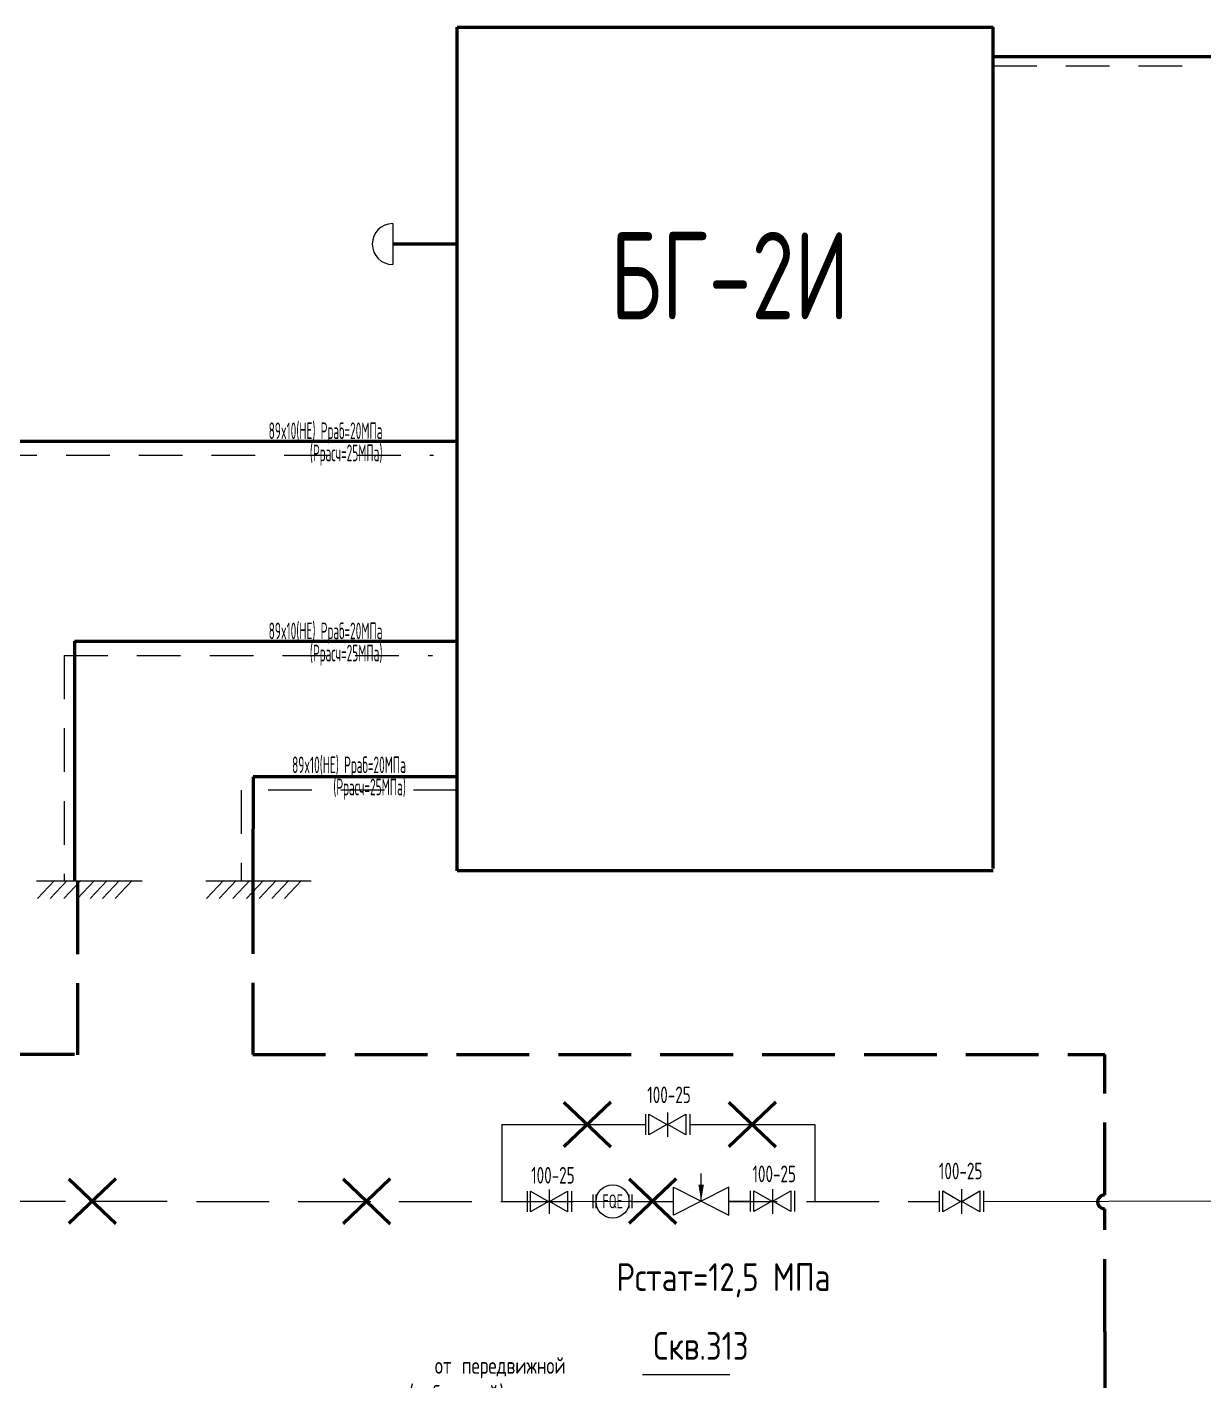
# Model space of a CAD drawing. Header units: millimetres. Extents: x -120 to 14947, y -15715 to 12770.
# Drawn here: x 1241.3 to 1453.4, y -844.9 to -600.9 of the extents above; entities that cross this region are included whole.
import ezdxf
from ezdxf.enums import TextEntityAlignment as Align

# ---------------------------------------------------------------- set-up
doc = ezdxf.new("R2010")
doc.units = ezdxf.units.MM
for name, pattern in [('CONTI', [0]), ('DGN Style 2', [13.114504, 7.868702, -5.245802]), ('DGN Style 3', [18.360306, 13.114504, -5.245802])]:
    doc.linetypes.add(name, pattern=pattern)
for name, color, linetype, lineweight in [('04ТГ_Текст', 7, 'CONTI', 18), ('Tehnolog', 7, 'Continuous', 0), ('TO_water', 92, 'Continuous', 30), ('Слой 1', 1, 'Continuous', 0), ('Слой 10', 7, 'Continuous', 0), ('ТХ_С_ДРЕНАЖ_035', 24, 'Continuous', 30)]:
    doc.layers.add(name, color=color, linetype=linetype, lineweight=lineweight)
doc.layers.add('To_dim', color=7, linetype='Continuous')
doc.styles.add('GOST 2.304', font='CS_Gost2304.shx')
doc.styles.add('Style-txt', font='txt.shx')
doc.styles.add('НИПИ ОНГМ 7.0', font='', dxfattribs={"width": 0.8, "height": 7})
doc.styles.get('НИПИ ОНГМ 7.0').set_extended_font_data('ISOCPEUR')

# ---------------------------------------------------------------- blocks, each defined once
blk = doc.blocks.new('E1_8')
at = {"layer": 'Tehnolog', "lineweight": 0}
blk.add_3dface([(-4.7, -2.5), (-4.7, 2.5), (-0.37, 0)], dxfattribs=at)
blk = doc.blocks.new('E1_9')
at = {"layer": 'Tehnolog', "lineweight": 0}
blk.add_3dface([(-4.7, -2.5), (-4.7, 2.5), (-0.37, 0)], dxfattribs=at)
blk = doc.blocks.new('Z1_2')
at = {"layer": 'Tehnolog', "lineweight": 0}
blk.add_blockref('E1_9', (0.1, 0), dxfattribs=at)
at = {"layer": 'Tehnolog', "lineweight": 0, "rotation": 180}
blk.add_blockref('E1_8', (-0.4, 0), dxfattribs=at)
blk = doc.blocks.new('! Задв. (без подписи)')
at = {"layer": 'Tehnolog', "lineweight": 0, "extrusion": (0, 0, -1), "flags": 128}
blk.add_lwpolyline([(-4.4, 2.9), (-4.4, -3)], dxfattribs=at)
at = {"layer": 'Tehnolog', "lineweight": 0, "extrusion": (0, 0, -1)}
blk.add_blockref('Z1_2', (-4.3, 0), dxfattribs=at)
blk = doc.blocks.new('*U104')
at = {"layer": 'Tehnolog', "color": 7, "linetype": 'Continuous', "lineweight": 0}
for p, q in [((-3.99, 1.91, 0), (-3.99, -1.84, 0)), ((4, 1.91, 0), (4, -1.84, 0))]:
    blk.add_line(p, q, dxfattribs=at)
at = {"layer": 'Tehnolog', "lineweight": 0, "xscale": 0.75, "yscale": 0.75, "zscale": 0.75}
blk.add_blockref('! Задв. (без подписи)', (-3.3, 0.04, 0), dxfattribs=at)
blk = doc.blocks.new('*U133')
at = {"color": 0, "linetype": 'ByBlock', "lineweight": -2}
blk.add_wipeout([(3, 3), (-3, 3), (-3, -3), (3, -3)], dxfattribs=at)
blk.add_circle((0, 0), 3, dxfattribs=at)
at = {"color": 0, "linetype": 'ByBlock', "lineweight": -2, "style": 'GOST 2.304', "width": 0.8}
blk.add_text('FQE', height=2.5, dxfattribs=at).set_placement((0, 0), align=Align.MIDDLE_CENTER)
at = {"color": 0, "linetype": 'ByBlock', "lineweight": -2}
for points in [[(-3.5, 1.25), (-3, 1.25), (-3, -1.25), (-3.5, -1.25)], [(3.5, 1.25), (3, 1.25), (3, -1.25), (3.5, -1.25)]]:
    blk.add_wipeout(points, dxfattribs=at)
for points in [[(-3.5, -1.25), (-3.5, 1.25)], [(-3, -1.25), (-3, 1.25)], [(3, -1.25), (3, 1.25)], [(3.5, -1.25), (3.5, 1.25)]]:
    blk.add_lwpolyline(points, dxfattribs=at)
blk = doc.blocks.new('*U135')
at = {"color": 0, "linetype": 'ByBlock', "lineweight": -2}
blk.add_wipeout([(5, 2.5), (-5, 2.5), (-5, -2.5), (5, -2.5)], dxfattribs=at)
blk.add_lwpolyline([(0, 0), (0, 5)], dxfattribs=at)
blk.add_lwpolyline([(-5, 2.5), (5, -2.5), (5, 2.5), (-5, -2.5)], close=True, dxfattribs=at)
blk.add_solid([(0.5, 3), (0, 0), (-0.5, 3)], dxfattribs=at)

msp = doc.modelspace()

# ---------------------------------------------------------------- linework, layer by layer
at = {"layer": 'Tehnolog', "lineweight": 50}
for p, q in [((1318.81, -600.9, 1.52), (1415.39, -600.9, 1.52)), ((1318.81, -752.96, 1.52), (1318.81, -600.9, 1.52)), ((1415.39, -752.53, 1.52), (1415.39, -600.9, 1.52)), ((1415.39, -752.96, 1.52), (1318.81, -752.96, 1.52))]:
    msp.add_line(p, q, dxfattribs=at)
at = {"layer": 'Tehnolog', "color": 7, "linetype": 'Continuous', "lineweight": 9}
msp.add_line((1307.19, -636.33, 1.52), (1307.19, -643.71, 1.52), dxfattribs=at)
at = {"layer": 'Tehnolog', "lineweight": 9}
msp.add_line((1367.92, -843.84, 2.98), (1352.23, -843.84, 2.98), dxfattribs=at)
at = {"layer": 'Tehnolog', "color": 7, "linetype": 'Continuous', "lineweight": 9}
msp.add_arc((1307.19, -640.02, 1.52), 3.69, 90, 270, dxfattribs=at)
at = {"layer": 'To_dim', "lineweight": 13}
msp.add_line((1318.81, -640.02, 1.52), (1318.81, -640.02, 1.52), dxfattribs=at)
at = {"layer": 'To_dim', "color": 0, "lineweight": 13}
for p, q in [((1242.99, -754.8, 1.52), (1262.01, -754.8, 1.52)), ((1246.22, -754.73, 1.52), (1243.16, -757.98, 0.12)), ((1248.49, -754.73, 1.52), (1245.43, -757.98, 0.12)), ((1250.96, -754.73, 1.52), (1247.9, -757.98, 0.12)), ((1253.43, -754.73, 1.52), (1250.37, -757.98, 0.12)), ((1255.7, -754.73, 1.52), (1252.64, -757.98, 0.12)), ((1257.97, -754.73, 1.52), (1254.91, -757.98, 0.12)), ((1260.24, -754.73, 1.52), (1257.18, -757.98, 0.12)), ((1273.48, -754.8, 1.52), (1292.49, -754.8, 1.52)), ((1276.71, -754.73, 1.52), (1273.65, -757.98, 0.12)), ((1278.98, -754.73, 1.52), (1275.92, -757.98, 0.12)), ((1281.44, -754.73, 1.52), (1278.38, -757.98, 0.12)), ((1283.91, -754.73, 1.52), (1280.85, -757.98, 0.12)), ((1286.18, -754.73, 1.52), (1283.12, -757.98, 0.12)), ((1288.45, -754.73, 1.52), (1285.39, -757.98, 0.12)), ((1290.72, -754.73, 1.52), (1287.66, -757.98, 0.12))]:
    msp.add_line(p, q, dxfattribs=at)
at = {"layer": 'To_dim', "color": 30, "lineweight": 50}
for p, q in [((1338.03, -794.67, 1.35), (1346.5, -802.73, 1.35)), ((1346.5, -794.67, 1.35), (1338.03, -802.73, 1.35)), ((1367.76, -794.67, 1.35), (1376.23, -802.73, 1.35)), ((1376.23, -794.67, 1.35), (1367.76, -802.73, 1.35)), ((1248.83, -808.46, 1.96), (1257.31, -816.52, 1.96)), ((1257.31, -808.46, 1.96), (1248.83, -816.52, 1.96)), ((1298.24, -808.51, 0.52), (1306.71, -816.57, 0.52)), ((1306.71, -808.51, 0.52), (1298.24, -816.57, 0.52))]:
    msp.add_line(p, q, dxfattribs=at)
at = {"layer": 'TO_water', "lineweight": 50, "ltscale": 100}
for p, q in [((1415.39, -606.19, 1.52), (1662.85, -606.19, -1.17)), ((1318.81, -640.02, 1.52), (1307.19, -640.02, 1.52)), ((1210.89, -675.56, -0.26), (1318.81, -675.56, 1.52)), ((1249.86, -711.58, 0.85), (1318.81, -711.58, 1.52)), ((1249.86, -711.58, 0.85), (1249.86, -754.8, 1.52)), ((1282.03, -736.05, 2.82), (1281.97, -754.8, 1.52)), ((1318.81, -736.05, 1.52), (1282.03, -736.05, 2.82))]:
    msp.add_line(p, q, dxfattribs=at)
at = {"layer": 'TO_water', "color": 253, "lineweight": 9, "ltscale": 100}
for p, q in [((1326.87, -798.7, 1.35), (1352.74, -798.7, 1.35)), ((1326.87, -798.7, 1.35), (1326.88, -812.57, 1.34)), ((1360.73, -798.7, 1.35), (1383.27, -798.7, 1.35)), ((1383.27, -798.7, 1.35), (1383.26, -812.51, 0.98)), ((1413.68, -812.56, 2.13), (1467.65, -812.45, 2.76))]:
    msp.add_line(p, q, dxfattribs=at)
at = {"layer": 'TO_water', "lineweight": 50, "ltscale": 100}
msp.add_arc((1435.46, -812.65, 0.32), 1.23, 88.3956, 271.6044, dxfattribs=at)
at = {"layer": 'Слой 1', "color": 7, "linetype": 'DGN Style 2', "lineweight": 9}
for p, q in [((1415.39, -607.88, 1.52), (1661.68, -607.88, -1.11)), ((1208.96, -678.06, 0.73), (1314.54, -678.06, -1.2)), ((1247.98, -714.17, -0.86), (1314.38, -714.17, -0.75)), ((1247.98, -714.17, -0.86), (1247.98, -754.8, 1.52)), ((1279.87, -738.43, -6.24), (1279.87, -754.8, 1.52)), ((1318.81, -738.43, 1.52), (1279.87, -738.43, -6.24))]:
    msp.add_line(p, q, dxfattribs=at)
at = {"layer": 'ТХ_С_ДРЕНАЖ_035', "color": 92, "linetype": 'DGN Style 3', "lineweight": 50}
for p, q in [((1250.39, -754.86, 1.52), (1250.39, -786.13, 1.52)), ((1281.97, -754.8, 1.52), (1281.97, -786.06, 1.52)), ((1249.86, -786.06, 1.52), (1210.04, -786.1, 0.95)), ((1281.97, -786.06, 1.52), (1435.52, -786.06, 0.29)), ((1435.52, -811.44, 0.32), (1435.52, -786.06, 0.29)), ((1435.51, -836.06, -4.93), (1435.51, -813.89, 0.28)), ((1435.51, -835.99, -4.93), (1435.53, -851.01, -4.75))]:
    msp.add_line(p, q, dxfattribs=at)
at = {"layer": 'ТХ_С_ДРЕНАЖ_035', "color": 253, "linetype": 'DGN Style 3', "lineweight": 9}
for p, q in [((1014.75, -812.38, 6.78), (1308.31, -812.57, 1.15)), ((1308.31, -812.57, 1.15), (1405.69, -812.56, 2.13))]:
    msp.add_line(p, q, dxfattribs=at)

# ---------------------------------------------------------------- block references
at = {"layer": 'TO_water', "color": 253, "lineweight": 9, "ltscale": 100, "extrusion": (0, 0, -1)}
for p in [(-1356.74, -798.73, -1.35), (-1335.4, -812.6, -1.32), (-1375.63, -812.56, -1.22), (-1409.69, -812.59, -2.13)]:
    msp.add_blockref('*U104', p, dxfattribs=at)

# ---------------------------------------------------------------- texts
at = {"layer": '04ТГ_Текст', "insert": (1367.93, -645.69, 1.52), "char_height": 15.75, "width": 68.8869, "attachment_point": 5, "line_spacing_factor": 0.6, "style": 'НИПИ ОНГМ 7.0'}
msp.add_mtext('{\\W0.72;БГ-2И}', dxfattribs=at)
at = {"layer": 'Tehnolog', "color": 7, "linetype": 'Continuous', "lineweight": 9, "char_height": 3, "width": 70.5885, "attachment_point": 9, "line_spacing_factor": 0.798633, "style": 'GOST 2.304'}
for insert in [(1305.35, -679.97, 1.52), (1305.35, -716.04, 1.52), (1309.57, -740.18, 1.52)]:
    msp.add_mtext('{\\W0.61401;89x10(HE) Pраб=20МПа \\P(Ррасч=25МПа)}', dxfattribs=dict(at, insert=insert))
at = {"layer": 'Tehnolog', "color": 7, "linetype": 'Continuous', "lineweight": 9, "char_height": 5, "attachment_point": 9, "line_spacing_factor": 0.72, "style": 'GOST 2.304'}
for s, insert in [('Рстат=12,5 МПа', (1386.07, -829.86)), ('Скв.313', (1371.33, -841.1, 0.52))]:
    msp.add_mtext(s, dxfattribs=dict(at, insert=insert))
at = {"layer": 'TO_water', "color": 253, "lineweight": 9, "ltscale": 100, "style": 'Style-txt', "width": 0.633333}
for p in [(1360.91, -791.85, 1.63), (1339.98, -806.35, 1.63), (1379.87, -806.1, 1.63), (1413.47, -805.58, 2.59)]:
    msp.add_text('100-25', height=3, dxfattribs=at).set_placement(p, align=Align.TOP_RIGHT)
at = {"layer": 'Слой 10', "color": 7, "linetype": 'Continuous', "lineweight": 9, "insert": (1326.57, -849.98, 2.98), "char_height": 3, "attachment_point": 5, "line_spacing_factor": 1.005, "style": 'Style-txt'}
msp.add_mtext('\\H1x;\\W0.72;от передвижной\\P(мобильной) установки\\Pдозирования ингибитора\\P(УДЭ)', dxfattribs=at)

# ---------------------------------------------------------------- next in the draw order: block references
at = {"layer": 'TO_water', "color": 253, "lineweight": 9, "ltscale": 100}
for name, p in [('*U135', (1362.78, -812.51, 1.11)), ('*U133', (1346.83, -812.55, 1.28))]:
    msp.add_blockref(name, p, dxfattribs=at)

# ---------------------------------------------------------------- next in the draw order: linework, layer by layer
at = {"layer": 'To_dim', "color": 30, "lineweight": 50}
for p, q in [((1349.79, -808.49, 1.16), (1358.26, -816.56, 1.16)), ((1358.26, -808.49, 1.16), (1349.79, -816.56, 1.16))]:
    msp.add_line(p, q, dxfattribs=at)
at = {"layer": 'TO_water', "color": 253, "lineweight": 9, "ltscale": 100}
for p, q in [((1339.39, -812.57, 1.32), (1357.78, -812.51, 1.11)), ((1367.78, -812.51, 1.11), (1371.64, -812.52, 1.22))]:
    msp.add_line(p, q, dxfattribs=at)

doc.saveas('drawing.dxf')
